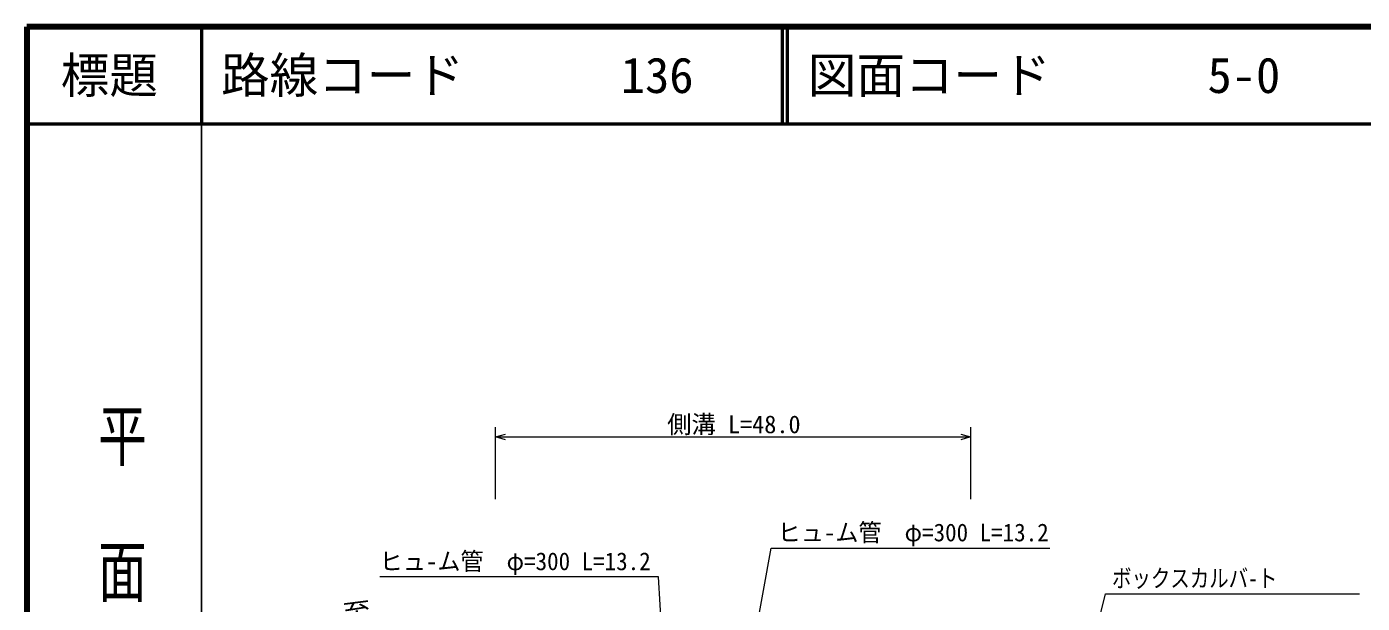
# Model space of a CAD drawing. Units: millimetres, scale not verified. Extents: x 40000 to 680000, y 20000 to 380000.
# Drawn here: x 40000 to 177446, y 320601 to 380000 of the extents above; entities that cross this region are included whole.
import ezdxf
from ezdxf.enums import TextEntityAlignment as Align

# ---------------------------------------------------------------- set-up
doc = ezdxf.new("R2010")
doc.units = ezdxf.units.MM
doc.header["$LTSCALE"] = 1000
doc.layers.add('M-BMK-HTXT', color=7, linetype='Continuous')
doc.layers.add('M-TTL-TXT', color=7, linetype='Continuous')
for name, color, linetype, lineweight in [('M-STR-HTXT', 7, 'Continuous', 13), ('M-TTL', 2, 'Continuous', 140), ('M-TTL-BAND', 7, 'Continuous', 25), ('M-TTL-LINE', 7, 'Continuous', 50)]:
    doc.layers.add(name, color=color, linetype=linetype, lineweight=lineweight)
doc.styles.add('@ＭＳ ゴシック', font='')
doc.styles.add('ＭＳ ゴシック', font='')
doc.styles.get('@ＭＳ ゴシック').set_extended_font_data('@MS Gothic')
doc.styles.get('ＭＳ ゴシック').set_extended_font_data('MS Gothic')

msp = doc.modelspace()

# ---------------------------------------------------------------- linework, layer by layer
at = {"layer": 'M-STR-HTXT'}
for p, q in [((88257, 331313), (88257, 338735)), ((137127, 338735), (137127, 331313)), ((88257, 337735), (89257, 338015)), ((89257, 337455), (88257, 337735)), ((88257, 337735), (137127, 337735)), ((136127, 338015), (137127, 337735)), ((137127, 337735), (136127, 337455)), ((111210, 296365), (116616, 326286)), ((116616, 326286), (145299, 326286)), ((105007, 323316), (76324, 323316)), ((106606, 296517), (105007, 323316)), ((143948, 293167), (151029, 321565)), ((151029, 321565), (177143, 321565))]:
    msp.add_line(p, q, dxfattribs=at)
at = {"layer": 'M-TTL'}
for p, q in [((40000, 380000), (40000, 20000)), ((680000, 380000), (40000, 380000))]:
    msp.add_line(p, q, dxfattribs=at)
at = {"layer": 'M-TTL-BAND'}
msp.add_line((58000, 370000), (58000, 20000), dxfattribs=at)
at = {"layer": 'M-TTL-LINE'}
for p, q in [((58000, 380000), (58000, 370000)), ((117750, 380000), (117750, 370000)), ((118250, 380000), (118250, 370000)), ((40000, 370000), (680000, 370000))]:
    msp.add_line(p, q, dxfattribs=at)

# ---------------------------------------------------------------- texts
at = {"layer": 'M-BMK-HTXT', "style": '@ＭＳ ゴシック', "width": 0.85}
msp.add_text('至\u3000玖珂', height=2118, rotation=277.2, dxfattribs=at).set_placement((73794, 321005), align=Align.MIDDLE_LEFT)
at = {"layer": 'M-STR-HTXT', "style": 'ＭＳ ゴシック'}
msp.add_text('側溝 L=48.0', height=1833, dxfattribs=at).set_placement((105913, 337572), align=Align.BOTTOM_LEFT)
for s, width, p in [('ヒュ-ム管\u3000φ=300 L=13.2', 0.95, (117282, 326434)), ('ヒュ-ム管\u3000φ=300 L=13.2', 0.95, (76324, 323465)), ('ボックスカルバ-ト', 0.8, (151695, 321714))]:
    msp.add_text(s, height=1833, dxfattribs=dict(at, width=width)).set_placement(p, align=Align.BOTTOM_LEFT)
at = {"layer": 'M-TTL-BAND', "style": '@ＭＳ ゴシック', "width": 1.4}
msp.add_text('平  面  図', height=3666, rotation=270, dxfattribs=at).set_placement((49777, 306475), align=Align.MIDDLE_RIGHT)
at = {"layer": 'M-TTL-TXT', "style": 'ＭＳ ゴシック'}
msp.add_text('標題', height=3666, dxfattribs=at).set_placement((48500, 375000), align=Align.MIDDLE_CENTER)
for s, p in [('路線コード', (60000, 375000)), ('136', (101142, 375000)), ('図面コード', (120380, 375000)), ('5-0', (161521, 375000))]:
    msp.add_text(s, height=3666, dxfattribs=at).set_placement(p, align=Align.MIDDLE_LEFT)

doc.saveas('drawing.dxf')
